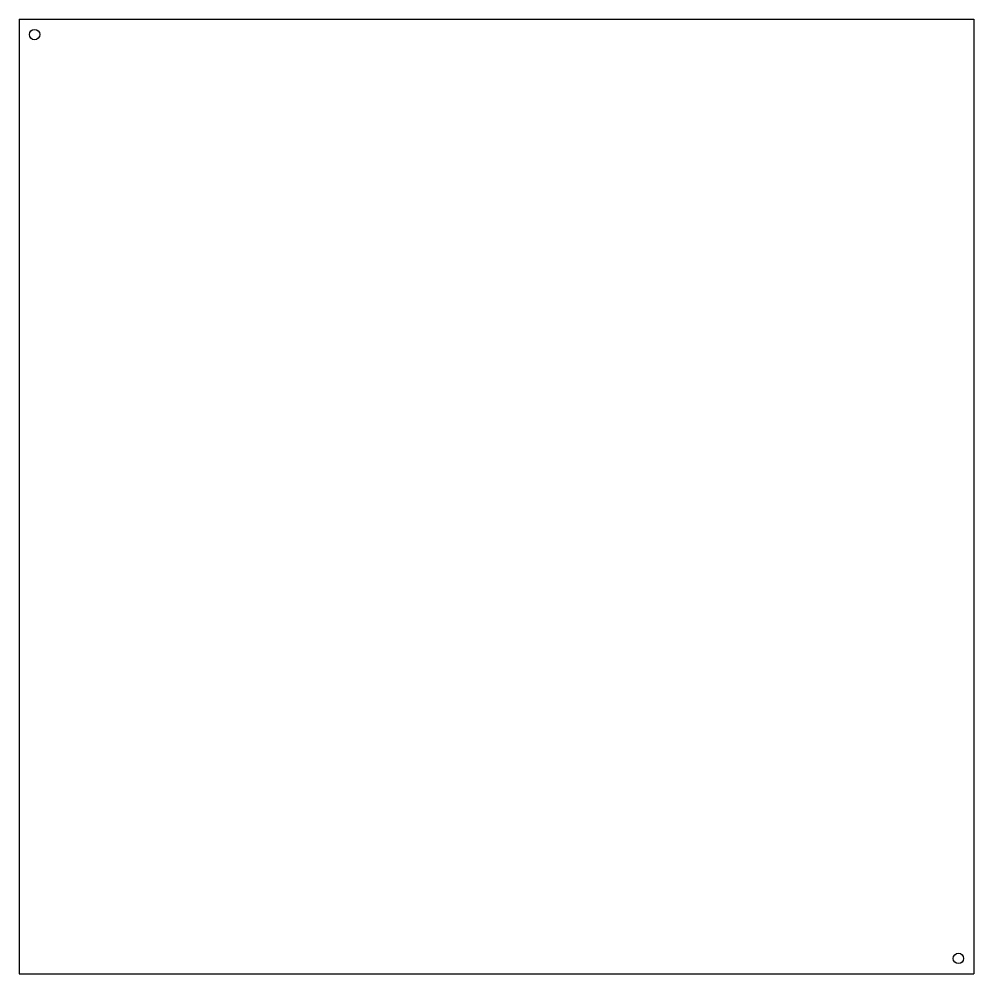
# Model space of a CAD drawing. Extents: x -150 to 150, y -150 to 150.
import ezdxf

# ---------------------------------------------------------------- set-up
doc = ezdxf.new("R2010")
doc.units = 0
doc.header["$MEASUREMENT"] = 0
doc.layers.add('VISIBLE', color=7, linetype='CONTINUOUS')

msp = doc.modelspace()

# ---------------------------------------------------------------- linework, layer by layer
at = {"layer": 'VISIBLE'}
for p, q in [((-150, 150, 4), (150, 150, 4)), ((-150, 150, 4), (-150, -150, 4)), ((150, 150, 4), (150, -150, 4)), ((-150, -150, 4), (150, -150, 4))]:
    msp.add_line(p, q, dxfattribs=at)
for centre in [(-145.125, 145.125, 4), (145.125, -145.125, 4)]:
    msp.add_circle(centre, 1.65, dxfattribs=at)

doc.saveas('drawing.dxf')
